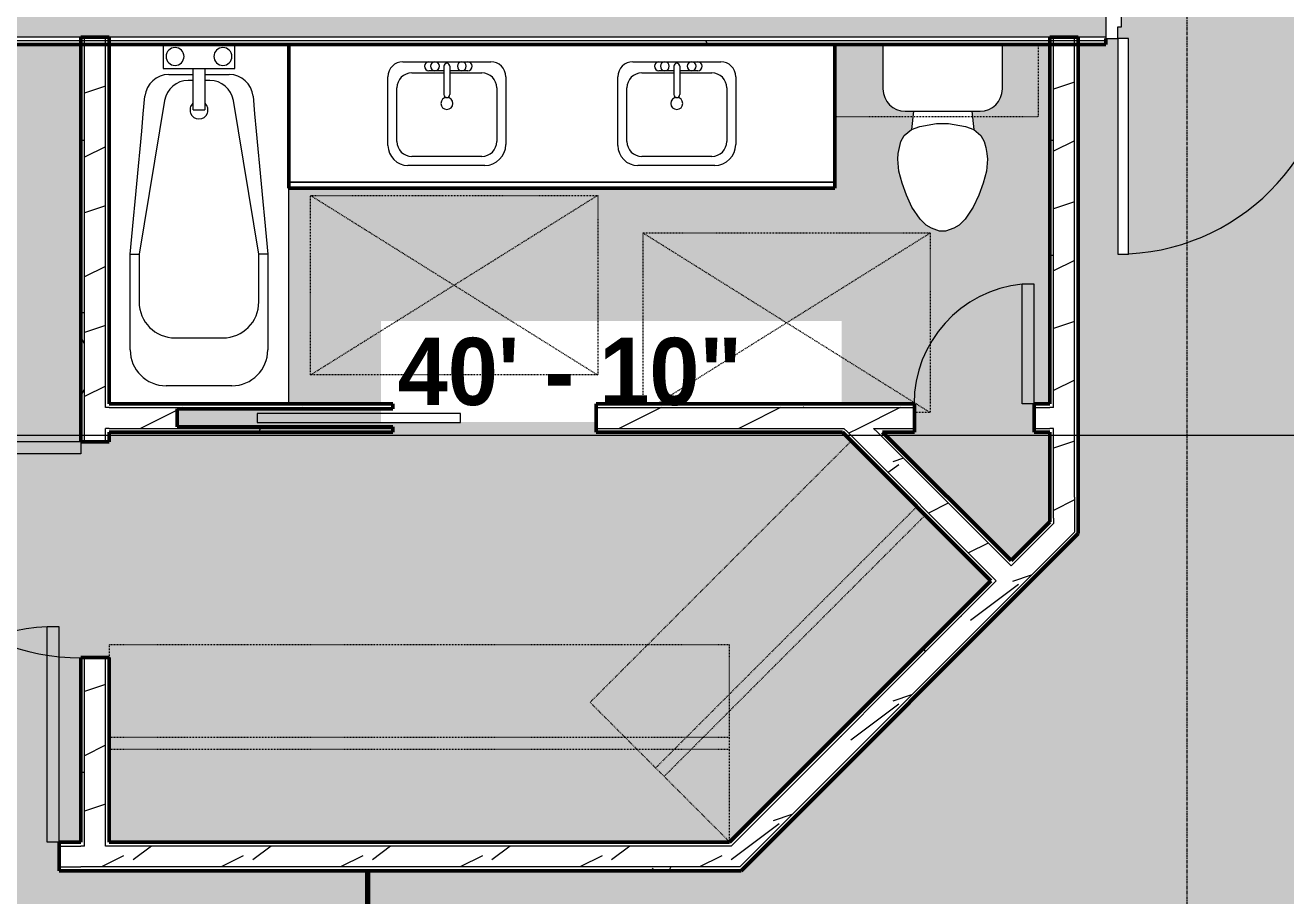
# Model space of a CAD drawing. Header units: inches. Extents: x -4292 to -464, y 9706 to 12474.
# Drawn here: x -3675.5 to -3464.9, y 10203.4 to 10348.8 of the extents above; entities that cross this region are included whole.
import ezdxf

# ---------------------------------------------------------------- set-up
doc = ezdxf.new("R2010")
doc.units = ezdxf.units.IN
doc.header["$MEASUREMENT"] = 0
doc.linetypes.add('Dash', pattern=[0.25, 0.125, -0.125])
doc.linetypes.add('Grid Line 1_2_', pattern=[0.875, 0.5, -0.125, 0.125, -0.125])
for name, color, linetype, lineweight in [('A-ANNO-DIMS', 211, 'Continuous', 9), ('A-ANNO-DIMS-120', 211, 'Continuous', 9), ('A-AREA-2', 130, 'Continuous', 70), ('A-AREA-PATT-4', 254, 'Continuous', 9), ('A-DOOR-1', 7, 'Continuous', 9), ('A-DOOR-2', 90, 'Continuous', 20), ('A-DOOR-5', 31, 'Continuous', 9), ('A-DOOR-6', 31, 'Continuous', 20), ('A-DOOR-FRAM', 31, 'Continuous', 20), ('A-GENM-HDLN-1', 7, 'Dash', 9), ('A-WALL', 113, 'Continuous', 13), ('A-WALL-2', 250, 'Continuous', 50), ('A-WALL-3', 50, 'Continuous', 13), ('A-WALL-PATT-1', 7, 'Continuous', 9), ('A-WALL-PATT-2', 55, 'Continuous', 9), ('A-WALL-PATT-5', 111, 'Continuous', 9), ('I-WALL-1', 2, 'Continuous', 50), ('P-SANR-FIXT-1', 7, 'Continuous', 9), ('Q-CASE-1', 250, 'Continuous', 50), ('Q-CASE-2', 7, 'Continuous', 9), ('Q-CASE-HDLN-1', 7, 'Dash', 9), ('S-GRID-1', 1, 'Grid Line 1_2_', 9)]:
    doc.layers.add(name, color=color, linetype=linetype, lineweight=lineweight)
doc.layers.add('A-AREA-PATT-6', color=254, linetype='Continuous', lineweight=9, transparency=1)
doc.styles.add('Century Gothic_B', font='GOTHICB.TTF', dxfattribs={"height": 11.25})
doc.dimstyles.new('OD__1__Tol__', dxfattribs={"dimscale": 12, "dimtxt": 11.746893, "dimasz": 1.25, "dimexe": 0.9375, "dimexo": 0.625, "dimgap": 0.15625, "dimtad": 1, "dimdec": 0, "dimzin": 3, "dimdsep": 46, "dimlunit": 4, "dimtxsty": 'Century Gothic_B', "dimblk1": 'OBLIQUE', "dimblk2": 'OBLIQUE', "dimsah": 1, "dimcen": 0.09, "dimdle": 0.9375, "dimazin": 0, "dimtfac": 1, "dimtdec": 4, "dimtix": 1, "dimtmove": 0, "dimatfit": 3, "dimfxl": 1, "dimtvp": 1, "dimtfill": 1, "dimfrac": 2, "dimtolj": 1, "dimtzin": 0, "dimarcsym": 2})
pattern_1 = [(0, (0, 0), (38.4, 9.6), [1.584, -27.216, 1.584, -27.216, -153.6]), (0, (0, 0), (38.4, 9.6), [-57.6, 1.584, -56.016, 1.584, -27.216, -67.2]), (0, (0, 0), (38.4, 9.6), [-144, 1.584, -17.616, 1.584, -46.416]), (120, (14.4, 4.8), (-27.513844, 28.4553755), [1.584, -27.216, 1.584, -27.216, -153.6]), (120, (14.4, 4.8), (-27.513844, 28.4553755), [-57.6, 1.584, -56.016, 1.584, -27.216, -67.2]), (120, (14.4, 4.8), (-27.513844, 28.4553755), [-144, 1.584, -17.616, 1.584, -46.416]), (240, (19.2, 24), (-10.886156, -38.0553755), [1.584, -27.216, 1.584, -27.216, -153.6]), (240, (19.2, 24), (-10.886156, -38.0553755), [-57.6, 1.584, -56.016, 1.584, -27.216, -67.2]), (240, (19.2, 24), (-10.886156, -38.0553755), [-144, 1.584, -17.616, 1.584, -46.416])]
pattern_2 = [(216.87, (7.997, 19.992), (59.9755286, 39.9843071), [9.996, -89.964]), (206.565, (19.992, 13.994), (-19.991807, -19.992219), [22.352, -22.352]), (198.435, (19.992, 3.998), (-39.983821, -19.991955), [12.644, -50.576])]

# ---------------------------------------------------------------- blocks, each defined once
blk = doc.blocks.new('DIMBLOCK16-FLOOR PLAN - 1ST FLOOR')
at = {"layer": 'A-ANNO-DIMS-120'}
for p, q in [((-3828.32, 11545.4), (-3828.32, 10269.06)), ((-3828.32, 10280.31), (-3828.32, 11545.4)), ((-3338.72, 10283.41), (-3338.72, 10269.06)), ((-3338.72, 10280.31), (-3338.72, 10283.41)), ((-3839.57, 10280.31), (-3338.72, 10280.31))]:
    blk.add_line(p, q, dxfattribs=at)
at = {"layer": 'A-ANNO-DIMS-120', "lineweight": 50}
for p, q in [((-3828.32, 10280.31), (-3820.82, 10287.81)), ((-3338.72, 10280.31), (-3331.22, 10287.81)), ((-3828.32, 10280.31), (-3835.82, 10272.81)), ((-3338.72, 10280.31), (-3346.22, 10272.81))]:
    blk.add_line(p, q, dxfattribs=at)
at = {"layer": 'A-ANNO-DIMS-120', "color": 0, "insert": (-3613.26, 10296.6), "char_height": 11.25, "width": 71.3764, "attachment_point": 1, "line_spacing_factor": 0.984502, "style": 'Century Gothic_B', "bg_fill": 3, "box_fill_scale": 1.25, "bg_fill_color": 256, "bg_fill_true_color": 13158600, "bg_fill_transparency": 0}
blk.add_mtext('40\' - 10"', dxfattribs=at)
blk = doc.blocks.new('_Oblique')
at = {"color": 0, "linetype": 'ByBlock', "lineweight": -2}
blk.add_line((-0.5, -0.5), (0.5, 0.5), dxfattribs=at)

msp = doc.modelspace()

# ---------------------------------------------------------------- hatches: boundary and pattern name
at = {"layer": 'A-AREA-PATT-4'}
h = msp.add_hatch(color=256, dxfattribs=at)
h.paths.add_polyline_path([(-3492.92374, 10346.5894), (-3491.17374, 10346.5894), (-3491.17374, 10310.5894), (-3492.92374, 10310.5894), (-3492.92374, 10346.2144)], flags=0)
h.paths.add_polyline_path([(-3367.39796, 10018.7144), (-3341.72374, 10018.7144), (-3341.72374, 10229.52044), (-3368.89874, 10229.52044), (-3368.89874, 10234.27044), (-3365.72374, 10234.27044), (-3365.72374, 10303.34827), (-3341.72374, 10303.34827), (-3341.72374, 10311.37205), (-3349.44996, 10311.37205), (-3350.41438, 10311.49902), (-3351.31307, 10311.87127), (-3352.08479, 10312.46343), (-3352.67696, 10313.23516), (-3353.04921, 10314.13385), (-3353.17618, 10315.17458), (-3353.17618, 10316.48661), (-3356.19996, 10316.13889), (-3357.19996, 10314.94714), (-3358.19996, 10314.38037), (-3359.70948, 10314.02258), (-3360.20376, 10313.93543), (-3361.19996, 10313.84827), (-3363.19235, 10314.02258), (-3365.72374, 10314.75116), (-3367.19996, 10315.28846), (-3369.19996, 10316.22107), (-3371.19996, 10317.60851), (-3372.19996, 10318.60851), (-3372.69996, 10319.47453), (-3373.19996, 10320.84827), (-3373.19996, 10321.84827), (-3372.69996, 10323.22201), (-3372.19996, 10324.08803), (-3371.19996, 10325.08803), (-3369.19996, 10326.47546), (-3367.07931, 10327.45199), (-3364.72374, 10328.26362), (-3363.19235, 10328.67396), (-3361.19996, 10328.84827), (-3359.70948, 10328.67396), (-3359.10225, 10328.55793), (-3358.19996, 10328.31617), (-3357.19996, 10327.7494), (-3356.19996, 10326.55765), (-3353.17618, 10326.20993), (-3353.17618, 10327.59827), (-3353.04921, 10328.56269), (-3352.67696, 10329.46138), (-3352.08479, 10330.23311), (-3351.31307, 10330.82527), (-3350.41438, 10331.19752), (-3349.44996, 10331.32449), (-3341.72374, 10331.32449), (-3341.72374, 10339.34827), (-3345.47374, 10339.34827), (-3345.47374, 10344.09827), (-3341.72374, 10344.09827), (-3341.72374, 10376.7894), (-3371.77374, 10376.7894), (-3371.77374, 10344.09827), (-3365.47374, 10344.09827), (-3365.47374, 10339.34827), (-3376.52374, 10339.34827), (-3376.52374, 10376.7894), (-3412.52374, 10376.7894), (-3412.52374, 10266.1879), (-3417.27374, 10266.1879), (-3417.27374, 10268.10535), (-3443.27374, 10268.10535), (-3443.27374, 10263.98035), (-3417.27374, 10263.98035), (-3417.27374, 10238.98035), (-3443.27374, 10238.98035), (-3443.27374, 10236.06142), (-3445.06471, 10234.27044), (-3417.27374, 10234.27044), (-3417.27374, 10236.1879), (-3412.52374, 10236.1879), (-3412.52374, 10234.27044), (-3404.89874, 10234.27044), (-3404.89874, 10229.52044), (-3449.81471, 10229.52044), (-3459.44146, 10219.8937), (-3462.80022, 10223.25245), (-3448.02374, 10238.02894), (-3448.02374, 10276.73035), (-3448.77374, 10276.73035), (-3448.77374, 10279.23035), (-3448.02374, 10279.23035), (-3448.02374, 10310.48035), (-3446.64874, 10310.48035), (-3446.64874, 10339.48035), (-3448.02374, 10339.48035), (-3448.02374, 10339.73035), (-3448.77374, 10339.73035), (-3448.77374, 10342.23035), (-3448.02374, 10342.23035), (-3448.02374, 10345.5894), (-3454.92374, 10345.5894), (-3454.92374, 10346.5894), (-3456.92374, 10346.5894), (-3456.92374, 10348.5269), (-3457.54874, 10348.5269), (-3457.54874, 10348.5894), (-3492.29874, 10348.5894), (-3492.29874, 10348.5269), (-3492.92374, 10348.5269), (-3492.92374, 10346.5894), (-3494.92374, 10346.5894), (-3494.92374, 10345.5894), (-3499.54874, 10345.5894), (-3499.54874, 10263.90091), (-3555.90938, 10207.5894), (-3669.85443, 10207.5894), (-3669.85443, 10212.3394), (-3666.22943, 10212.3394), (-3666.22943, 10243.2144), (-3661.47943, 10243.2144), (-3661.47943, 10212.3394), (-3557.82776, 10212.3394), (-3514.13824, 10256.02892), (-3538.94871, 10280.8394), (-3580.10443, 10280.8394), (-3580.10443, 10285.5894), (-3526.92374, 10285.5894), (-3526.92374, 10280.8394), (-3532.2312, 10280.8394), (-3510.77948, 10259.38768), (-3504.29874, 10265.86842), (-3504.29874, 10280.8394), (-3506.92374, 10280.8394), (-3506.92374, 10285.5894), (-3504.29874, 10285.5894), (-3504.29874, 10345.5894), (-3512.22982, 10345.5894), (-3512.25795, 10337.94954), (-3512.35679, 10337.19876), (-3512.72904, 10336.30006), (-3513.32121, 10335.52834), (-3514.09293, 10334.93617), (-3514.99163, 10334.56392), (-3516.03235, 10334.43695), (-3517.34438, 10334.43695), (-3516.99666, 10331.41317), (-3515.80491, 10330.41317), (-3515.23815, 10329.41317), (-3514.88036, 10327.90365), (-3514.7932, 10327.40937), (-3514.70604, 10326.41317), (-3514.88036, 10324.42079), (-3515.41829, 10322.41317), (-3516.14623, 10320.41317), (-3517.07885, 10318.41317), (-3518.46628, 10316.41317), (-3519.46628, 10315.41317), (-3520.52887, 10314.84163), (-3521.70604, 10314.41317), (-3522.70604, 10314.41317), (-3524.07978, 10314.91317), (-3524.94581, 10315.41317), (-3525.94581, 10316.41317), (-3527.33324, 10318.41317), (-3528.26585, 10320.41317), (-3528.99379, 10322.41317), (-3529.53173, 10324.42079), (-3529.70604, 10326.41317), (-3529.53173, 10327.90365), (-3529.29273, 10328.96984), (-3529.17394, 10329.41317), (-3528.60718, 10330.41317), (-3527.41542, 10331.41317), (-3527.06771, 10334.43695), (-3528.45604, 10334.43695), (-3529.42046, 10334.56392), (-3530.31915, 10334.93617), (-3531.09088, 10335.52834), (-3531.68305, 10336.30006), (-3532.0553, 10337.19876), (-3532.18227, 10338.16317), (-3532.18227, 10345.5894), (-3540.20604, 10345.5894), (-3540.20604, 10321.5894), (-3631.47943, 10321.5894), (-3631.47943, 10285.5894), (-3614.10443, 10285.5894), (-3614.10443, 10284.7144), (-3650.10443, 10284.7144), (-3650.10443, 10281.7144), (-3614.10443, 10281.7144), (-3614.10443, 10280.8394), (-3661.47943, 10280.8394), (-3661.47943, 10279.2144), (-3666.22943, 10279.2144), (-3666.22943, 10345.5894), (-3720.19874, 10345.5894), (-3720.19874, 10265.5894), (-3798.19874, 10265.5894), (-3798.19874, 10345.5894), (-3822.19874, 10345.5894), (-3822.19874, 10212.3394), (-3705.85443, 10212.3394), (-3705.85443, 10207.5894), (-3822.19874, 10207.5894), (-3822.19874, 10018.7144), (-3757.57076, 10018.7144), (-3757.57076, 10034.8394), (-3739.57076, 10034.8394), (-3739.57076, 10030.8394), (-3703.57076, 10030.8394), (-3703.57076, 10034.8394), (-3685.57076, 10034.8394), (-3685.57076, 10018.7144), (-3540.24874, 10018.7144), (-3540.29035, 10093.10988), (-3542.98014, 10093.13194), (-3543.06608, 10093.16754), (-3543.12374, 10093.30673), (-3543.14482, 10094.20281), (-3543.37374, 10094.20281), (-3543.37374, 10096.82599), (-3543.62374, 10096.82599), (-3543.62374, 10097.41654), (-3543.37374, 10097.41654), (-3543.37374, 10098.00709), (-3543.62374, 10098.00709), (-3543.62374, 10098.59764), (-3543.37374, 10098.59764), (-3543.37374, 10099.18819), (-3543.62374, 10099.18819), (-3543.62374, 10099.77874), (-3543.37374, 10099.77874), (-3543.37374, 10100.36929), (-3543.62374, 10100.36929), (-3543.62374, 10100.95984), (-3543.37374, 10100.95984), (-3543.37374, 10110.35087), (-3543.62374, 10110.35087), (-3543.62374, 10112.2523), (-3543.37374, 10112.2523), (-3543.37374, 10116.01693), (-3543.12374, 10116.01693), (-3543.12374, 10116.91303), (-3542.92689, 10117.10988), (-3540.24874, 10117.10988), (-3540.24874, 10129.66848), (-3548.24874, 10129.66848), (-3548.24874, 10165.41848), (-3540.24874, 10165.41848), (-3540.24874, 10170.16848), (-3515.8842, 10170.16848), (-3488.25606, 10197.79661), (-3484.8973, 10194.43785), (-3487.46057, 10191.87459), (-3473.09874, 10177.51276), (-3473.09874, 10171.73503), (-3472.34874, 10171.73503), (-3472.34874, 10169.23503), (-3473.09874, 10169.23503), (-3473.09874, 10137.98503), (-3474.47374, 10137.98503), (-3474.47374, 10108.98503), (-3473.09874, 10108.98503), (-3473.09874, 10108.73503), (-3472.34874, 10108.73503), (-3472.34874, 10103.73503), (-3473.09874, 10103.73503), (-3473.09874, 10078.48503), (-3474.47374, 10078.48503), (-3474.47374, 10055.48503), (-3473.09874, 10055.4647), (-3473.08586, 10055.23503), (-3472.34874, 10055.23503), (-3472.34874, 10052.73503), (-3473.09874, 10052.73503), (-3473.09874, 10018.7144), (-3394.64377, 10018.7144)], flags=0)
h.paths.add_polyline_path([(-3511.49874, 10018.7144), (-3507.84815, 10018.7144), (-3507.81367, 10042.9644), (-3498.33964, 10042.9644), (-3498.31466, 10043.4644), (-3497.85667, 10043.4644), (-3497.85667, 10042.9644), (-3481.58538, 10042.9644), (-3481.54791, 10043.4644), (-3480.86093, 10043.4644), (-3480.86093, 10042.9644), (-3479.84815, 10042.9644), (-3479.84815, 10018.7144), (-3477.84874, 10018.7144), (-3477.84874, 10052.73503), (-3478.59874, 10052.73503), (-3478.59874, 10055.23503), (-3477.84874, 10055.23503), (-3477.81367, 10055.48503), (-3475.84874, 10055.48503), (-3475.84874, 10080.48503), (-3474.47374, 10080.48503), (-3474.47374, 10103.48503), (-3477.84874, 10103.48503), (-3477.84874, 10103.73503), (-3478.59874, 10103.73503), (-3478.59874, 10108.73503), (-3477.84874, 10108.73503), (-3477.84874, 10108.98503), (-3475.84874, 10108.98503), (-3475.84874, 10139.98503), (-3474.47374, 10139.98503), (-3474.47374, 10168.98503), (-3477.84874, 10168.98503), (-3477.84874, 10169.23503), (-3478.59874, 10169.23503), (-3478.59874, 10171.73503), (-3477.84874, 10171.73503), (-3477.84874, 10175.54525), (-3490.81932, 10188.51583), (-3511.49874, 10167.79348), (-3511.49874, 10050.6394), (-3507.81367, 10050.6394), (-3507.84815, 10045.8894), (-3511.49874, 10045.8894), (-3511.49874, 10038.34296)], flags=0)
h.paths.add_polyline_path([(-3361.39005, 10027.9769), (-3361.39005, 10045.9769), (-3343.39005, 10045.9769), (-3343.39005, 10027.9769), (-3345.35307, 10027.9769)], flags=0)
h.paths.add_polyline_path([(-3805.06049, 10031.7894), (-3805.06049, 10079.7894), (-3770.06049, 10079.7894), (-3770.06049, 10073.7894), (-3769.06049, 10073.7894), (-3769.06049, 10037.7894), (-3770.06049, 10037.7894), (-3770.06049, 10031.7894), (-3801.56994, 10031.7894)], flags=0)
h.paths.add_polyline_path([(-3356.09674, 10049.9769), (-3422.89005, 10049.9769), (-3422.89005, 10127.9769), (-3342.89005, 10127.9769), (-3342.89005, 10049.9769), (-3346.89927, 10049.9769)], flags=0)
h.paths.add_polyline_path([(-3584.24874, 10054.7144), (-3618.24874, 10054.7144), (-3618.24874, 10063.31208), (-3626.77489, 10063.31208), (-3626.77489, 10079.81208), (-3618.24874, 10079.86109), (-3618.24874, 10085.9644), (-3626.77489, 10085.9644), (-3626.77489, 10102.4644), (-3618.24874, 10102.4644), (-3618.24874, 10109.9644), (-3626.77489, 10109.9644), (-3626.77489, 10126.4644), (-3618.24874, 10126.4644), (-3618.24874, 10133.9644), (-3626.77489, 10133.9644), (-3626.77489, 10150.4644), (-3618.24874, 10150.4644), (-3618.24874, 10159.5894), (-3584.24874, 10159.5894), (-3584.24874, 10079.86109)], flags=0)
h.paths.add_polyline_path([(-3727.9474, 10083.1144), (-3754.06049, 10083.1144), (-3754.06049, 10084.1144), (-3760.06049, 10084.1144), (-3760.06049, 10119.1144), (-3676.06049, 10119.1144), (-3676.06049, 10084.1144), (-3682.06049, 10084.1144), (-3682.06049, 10083.1144)], flags=0)
h.paths.add_polyline_path([(-3516.27231, 10129.66848), (-3516.24874, 10129.66848), (-3516.24874, 10165.41848), (-3518.24874, 10165.41848), (-3518.24874, 10129.66848), (-3517.39566, 10129.66848)], flags=0)
h.paths.add_polyline_path([(-3343.39005, 10129.90873), (-3361.39005, 10129.90873), (-3361.39005, 10147.90873), (-3343.39005, 10147.90873)], flags=0)
h.paths.add_polyline_path([(-3417.27374, 10272.85535), (-3417.27374, 10345.5894), (-3443.27374, 10345.5894), (-3443.27374, 10342.23035), (-3442.52374, 10342.23035), (-3442.52374, 10339.73035), (-3443.27374, 10339.73035), (-3443.27374, 10339.48035), (-3445.27374, 10339.48035), (-3445.27374, 10308.48035), (-3446.64874, 10308.48035), (-3446.64874, 10279.48035), (-3443.27374, 10279.48035), (-3443.27374, 10279.23035), (-3442.52374, 10279.23035), (-3442.52374, 10276.73035), (-3443.27374, 10276.73035), (-3443.27374, 10272.85535), (-3422.20822, 10272.85535)], flags=0)
h.paths.add_polyline_path([(-3802.19874, 10327.0894), (-3820.19874, 10327.0894), (-3820.19874, 10345.0894), (-3802.19874, 10345.0894), (-3802.19874, 10328.96984)], flags=0)
h.paths.add_polyline_path([(-3700.2669, 10327.0894), (-3718.2669, 10327.0894), (-3718.2669, 10345.0894), (-3700.2669, 10345.0894)], flags=0)
at = {"layer": 'A-AREA-PATT-6'}
msp.add_hatch(color=256, dxfattribs=at).paths.add_polyline_path([(-2688.21046, 10240.1769), (-2652.21046, 10240.1769), (-2652.21046, 10240.7394), (-2650.21046, 10240.7394), (-2650.21046, 10246.3644), (-2640.92374, 10246.3644), (-2640.92374, 10336.9894), (-2641.67374, 10336.9894), (-2641.67374, 10338.9894), (-2639.73624, 10338.9894), (-2639.73624, 10339.6144), (-2637.92374, 10339.6144), (-2637.92374, 10374.3644), (-2639.73624, 10374.3644), (-2639.73624, 10374.9894), (-2641.67374, 10374.9894), (-2641.67374, 10376.9894), (-2640.92374, 10376.9894), (-2640.92374, 10389.9894), (-2522.94874, 10389.9894), (-2522.94874, 10390.69991), (-2522.23822, 10389.9894), (-2517.99558, 10389.9894), (-2504.54043, 10376.53425), (-2503.12622, 10377.94846), (-2501.7562, 10376.57844), (-2501.31426, 10377.02038), (-2500.03262, 10375.73875), (-2475.46066, 10400.31071), (-2476.7423, 10401.59234), (-2476.30035, 10402.03428), (-2477.67037, 10403.4043), (-2476.25616, 10404.81852), (-2475.72583, 10404.28819), (-2464.14696, 10415.86706), (-2475.46066, 10427.18077), (-2475.99099, 10426.65044), (-2477.40521, 10428.06465), (-2476.03519, 10429.43467), (-2476.47713, 10429.87661), (-2475.1955, 10431.15825), (-2499.76746, 10455.73021), (-2501.04909, 10454.44857), (-2501.49103, 10454.89052), (-2502.86477, 10453.52421), (-2504.27527, 10454.93471), (-2510.12374, 10449.08624), (-2510.12374, 10448.7894), (-2650.52374, 10448.7894), (-2650.52374, 10470.3894), (-2670.72374, 10470.3894), (-2670.72374, 10469.6394), (-2672.72374, 10469.6394), (-2672.72374, 10471.5769), (-2673.34874, 10471.5769), (-2673.34874, 10473.3894), (-2708.09874, 10473.3894), (-2708.09874, 10471.5769), (-2708.72374, 10471.5769), (-2708.72374, 10469.6394), (-2710.72374, 10469.6394), (-2710.72374, 10470.3894), (-2718.72374, 10470.3894), (-2718.72374, 10469.6394), (-2720.72374, 10469.6394), (-2720.72374, 10471.5769), (-2721.34874, 10471.5769), (-2721.34874, 10473.3894), (-2756.09874, 10473.3894), (-2756.09874, 10471.5769), (-2756.72374, 10471.5769), (-2756.72374, 10469.6394), (-2758.72374, 10469.6394), (-2758.72374, 10470.3894), (-2778.92374, 10470.3894), (-2778.92374, 10448.7894), (-3024.92374, 10448.7894), (-3024.92374, 10470.3894), (-3045.12374, 10470.3894), (-3045.12374, 10470.6394), (-3047.12374, 10470.6394), (-3047.12374, 10472.5769), (-3047.74874, 10472.5769), (-3047.74874, 10473.3894), (-3082.49874, 10473.3894), (-3082.49874, 10472.5769), (-3083.12374, 10472.5769), (-3083.12374, 10470.6394), (-3085.12374, 10470.6394), (-3085.12374, 10470.3894), (-3086.12374, 10470.3894), (-3086.12374, 10448.9144), (-3207.32374, 10448.9144), (-3207.32374, 10470.3894), (-3208.32374, 10470.3894), (-3208.32374, 10470.6394), (-3210.32374, 10470.6394), (-3210.32374, 10472.5769), (-3210.94874, 10472.5769), (-3210.94874, 10473.3894), (-3245.69874, 10473.3894), (-3245.69874, 10472.5769), (-3246.32374, 10472.5769), (-3246.32374, 10470.6394), (-3248.32374, 10470.6394), (-3248.32374, 10470.3894), (-3268.52374, 10470.3894), (-3268.52374, 10448.9144), (-3408.92374, 10448.9144), (-3408.92374, 10813.4894), (-3408.48546, 10817.1769), (-3408.48546, 11164.5894), (-3407.86046, 11164.5894), (-3407.86046, 11241.3894), (-3477.97374, 11241.3894), (-3477.97374, 11237.3894), (-3477.22374, 11237.3894), (-3477.22374, 11235.3894), (-3479.16124, 11235.3894), (-3479.16124, 11234.7644), (-3480.97374, 11234.7644), (-3480.97374, 11200.0144), (-3479.16124, 11200.0144), (-3479.12294, 11199.3894), (-3477.22374, 11199.3894), (-3477.22374, 11197.3894), (-3477.97374, 11197.3894), (-3477.97374, 11007.9894), (-3498.92374, 11007.9894), (-3498.92374, 11006.9894), (-3499.17374, 11006.9894), (-3499.17374, 11004.9894), (-3501.11124, 11004.9894), (-3501.11124, 11004.3644), (-3501.92374, 11004.3644), (-3501.92374, 10969.6144), (-3501.11124, 10969.6144), (-3501.11124, 10968.9894), (-3499.17374, 10968.9894), (-3499.17374, 10966.9894), (-3498.92374, 10966.9894), (-3498.92374, 10946.7894), (-3477.97374, 10946.7894), (-3477.97374, 10729.5894), (-3498.92374, 10729.5894), (-3498.92374, 10709.3894), (-3499.17374, 10709.3894), (-3499.17374, 10707.3894), (-3501.11124, 10707.3894), (-3501.11124, 10706.7644), (-3501.92374, 10706.7644), (-3501.92374, 10672.0144), (-3501.11124, 10672.0144), (-3501.11124, 10671.3894), (-3499.17374, 10671.3894), (-3499.17374, 10669.3894), (-3498.92374, 10669.3894), (-3498.92374, 10668.3894), (-3477.97374, 10668.3894), (-3477.97374, 10412.7894), (-3498.92374, 10412.7894), (-3498.92374, 10392.5894), (-3499.17374, 10392.5894), (-3499.17374, 10390.5894), (-3501.11124, 10390.5894), (-3501.11124, 10389.9644), (-3501.92374, 10389.9644), (-3501.92374, 10355.2144), (-3501.11124, 10355.2144), (-3501.11124, 10354.5894), (-3499.17374, 10354.5894), (-3499.17374, 10352.5894), (-3498.92374, 10352.5894), (-3498.92374, 10351.5894), (-3494.92374, 10351.5894), (-3494.92374, 10352.3394), (-3492.92374, 10352.3394), (-3492.92374, 10350.4019), (-3492.29874, 10350.4019), (-3492.29874, 10348.5894), (-3457.54874, 10348.5894), (-3457.54874, 10350.4019), (-3456.92374, 10350.4019), (-3456.92374, 10352.3394), (-3454.92374, 10352.3394), (-3454.92374, 10351.5894), (-3418.52374, 10351.5894), (-3418.52374, 10382.7894), (-3201.32374, 10382.7894), (-3201.32374, 10361.1894), (-3181.12374, 10361.1894), (-3181.12374, 10360.9394), (-3179.12374, 10360.9394), (-3179.12374, 10359.0019), (-3178.49874, 10359.0019), (-3178.49874, 10358.1894), (-3143.74874, 10358.1894), (-3143.74874, 10359.0019), (-3143.12374, 10359.0019), (-3143.12374, 10360.9394), (-3141.12374, 10360.9394), (-3141.12374, 10361.1894), (-3133.12374, 10361.1894), (-3133.12374, 10360.9394), (-3131.12374, 10360.9394), (-3131.12374, 10359.0019), (-3130.49874, 10359.0019), (-3130.49874, 10358.1894), (-3095.74874, 10358.1894), (-3095.74874, 10359.0019), (-3095.12374, 10359.0019), (-3095.12374, 10360.9394), (-3093.12374, 10360.9394), (-3093.12374, 10361.1894), (-3072.92374, 10361.1894), (-3072.92374, 10382.7894), (-2794.69874, 10382.7894), (-2794.69874, 10383.5394), (-2792.69874, 10383.5394), (-2792.69874, 10381.6019), (-2792.07374, 10381.6019), (-2792.07374, 10379.7894), (-2757.32374, 10379.7894), (-2757.32374, 10381.6019), (-2756.69874, 10381.6019), (-2756.69874, 10383.5394), (-2754.69874, 10383.5394), (-2754.69874, 10382.7894), (-2698.69874, 10382.7894), (-2698.69874, 10246.3644), (-2690.21046, 10246.3644), (-2690.21046, 10240.7394), (-2688.21046, 10240.7394)], flags=0)
at = {"layer": 'A-WALL-PATT-1'}
h = msp.add_hatch(dxfattribs=at)
h.set_pattern_fill('FP_3', color=256, style=0, pattern_type=2)
h.set_pattern_definition(pattern_1)
h.paths.add_polyline_path([(-3557.82776, 10211.7144), (-3557.56888, 10211.7144), (-3513.25435, 10256.02892), (-3513.69629, 10256.47086), (-3558.45276, 10211.7144)], flags=0)
h.paths.add_polyline_path([(-3510.77948, 10258.50379), (-3503.67374, 10265.60954), (-3503.67374, 10266.49342), (-3511.22142, 10258.94574)], flags=0)
h = msp.add_hatch(dxfattribs=at)
h.set_pattern_fill('FP_3', color=256, style=0, pattern_type=2)
h.set_pattern_definition(pattern_1)
h.paths.add_polyline_path([(-3705.85443, 10211.7144), (-3705.85443, 10212.3394), (-3822.72374, 10212.3394), (-3822.72374, 10211.7144), (-3720.19874, 10211.7144)], flags=0)
h.paths.add_polyline_path([(-3666.22943, 10211.7144), (-3666.22943, 10212.3394), (-3669.85443, 10212.3394), (-3669.85443, 10211.7144)], flags=0)
h = msp.add_hatch(dxfattribs=at)
h.set_pattern_fill('FP_3', color=256, style=0, pattern_type=2)
h.set_pattern_definition(pattern_1)
h.paths.add_polyline_path([(-3556.74413, 10207.5894), (-3556.11913, 10208.2144), (-3665.60443, 10208.2144), (-3665.58211, 10207.5894), (-3557.56888, 10207.5894)], flags=0)
at = {"layer": 'A-WALL-PATT-2'}
h = msp.add_hatch(dxfattribs=at)
h.set_pattern_fill('FP_7', color=256, style=0, pattern_type=2)
h.set_pattern_definition(pattern_2)
h.paths.add_polyline_path([(-3665.60443, 10208.2144), (-3665.60443, 10211.7144), (-3669.85443, 10211.7144), (-3669.85443, 10208.2144), (-3665.99332, 10208.2144)], flags=0)
h.paths.add_polyline_path([(-3822.72374, 10208.2144), (-3705.85443, 10208.2144), (-3705.85443, 10211.7144), (-3822.72374, 10211.7144)], flags=0)
h = msp.add_hatch(dxfattribs=at)
h.set_pattern_fill('FP_7', color=256, style=0, pattern_type=2)
h.set_pattern_definition(pattern_2)
h.paths.add_polyline_path([(-3662.10443, 10208.2144), (-3561.06888, 10208.2144), (-3557.56888, 10211.7144), (-3662.10443, 10211.7144), (-3662.10443, 10208.21835)], flags=0)
at = {"layer": 'A-WALL-PATT-5'}
h = msp.add_hatch(dxfattribs=at)
h.set_pattern_fill('FP_38', color=256, style=0, pattern_type=2)
h.set_pattern_definition([(161.57, (0.6, 0.6), (-4.80033747, -0.00041462), [0, -34.152, 3.792, 0]), (18.43, (-0.6, 0.6), (-4.80033747, 0.00041462), [0, -34.152, 3.792, 0]), (108.43, (0.6, 0.6), (2.39913218, -12.00105099), [11.382, -26.562]), (71.57, (-0.6, 0.6), (2.39913218, 12.00105099), [11.382, -26.562])])
h.paths.add_polyline_path([(-3416.64874, 10346.8394), (-3413.77374, 10346.8394), (-3413.77374, 10350.3394), (-3454.92374, 10350.3394), (-3454.92374, 10346.8394), (-3422.20822, 10346.8394)], flags=0)
h.paths.add_polyline_path([(-3798.19874, 10346.8394), (-3494.92374, 10346.8394), (-3494.92374, 10350.3394), (-3822.72374, 10350.3394), (-3822.72374, 10346.8394), (-3808.11056, 10346.8394)], flags=0)
h = msp.add_hatch(dxfattribs=at)
h.set_pattern_fill('FP_3', color=256, style=0, pattern_type=2)
h.set_pattern_definition(pattern_1)
h.paths.add_polyline_path([(-3422.20822, 10346.2144), (-3417.27374, 10346.2144), (-3417.27374, 10346.8394), (-3454.92374, 10346.8394), (-3454.92374, 10346.2144), (-3445.27374, 10346.2144)], flags=0)
h.paths.add_polyline_path([(-3808.11056, 10346.2144), (-3665.60443, 10346.2144), (-3665.60443, 10346.8394), (-3822.72374, 10346.8394), (-3822.72374, 10346.2144), (-3820.19874, 10346.2144)], flags=0)
h.paths.add_polyline_path([(-3494.92374, 10346.2144), (-3494.92374, 10346.8394), (-3500.17374, 10346.82939), (-3500.17374, 10346.2144), (-3495.31083, 10346.2144)], flags=0)
h.paths.add_polyline_path([(-3504.90158, 10346.2144), (-3503.67374, 10346.2144), (-3503.67374, 10346.8394), (-3662.10443, 10346.8394), (-3662.10443, 10346.2144), (-3512.22982, 10346.2144)], flags=0)
h = msp.add_hatch(dxfattribs=at)
h.set_pattern_fill('FP_3', color=256, style=0, pattern_type=2)
h.set_pattern_definition(pattern_1)
h.paths.add_polyline_path([(-3446.64874, 10345.5894), (-3417.27374, 10345.5894), (-3417.27374, 10346.2144), (-3454.92374, 10346.2144), (-3454.92374, 10345.5894), (-3449.77267, 10345.5894)], flags=0)
h.paths.add_polyline_path([(-3802.19874, 10345.5894), (-3665.60443, 10345.5894), (-3665.60443, 10346.2144), (-3822.72374, 10346.2144), (-3822.72374, 10345.5894), (-3808.11056, 10345.5894)], flags=0)
h.paths.add_polyline_path([(-3494.92374, 10345.5894), (-3494.92374, 10346.2144), (-3500.17374, 10346.20439), (-3500.17374, 10345.5894)], flags=0)
h.paths.add_polyline_path([(-3503.67374, 10345.5894), (-3503.67374, 10346.2144), (-3662.10443, 10346.2144), (-3662.10443, 10345.5894), (-3504.90158, 10345.5894)], flags=0)

# ---------------------------------------------------------------- linework, layer by layer
at = {"layer": 'A-AREA-2'}
msp.add_line((-3618.24874, 10159.5894), (-3618.24874, 10207.5894), dxfattribs=at)
at = {"layer": 'A-DOOR-1'}
msp.add_arc((-3669.85443, 10212.3394), 36.06659, 93.1788522, 180, dxfattribs=at)
at = {"layer": 'A-DOOR-2'}
for p, q in [((-3671.85443, 10212.3394), (-3671.85443, 10248.35049)), ((-3669.85443, 10248.35049), (-3671.85443, 10248.35049)), ((-3669.85443, 10212.3394), (-3669.85443, 10248.35049)), ((-3669.85443, 10212.3394), (-3671.85443, 10212.3394))]:
    msp.add_line(p, q, dxfattribs=at)
at = {"layer": 'A-WALL'}
for p, q in [((-3494.92374, 10346.8394), (-3822.72374, 10346.8394)), ((-3494.92374, 10346.2144), (-3822.72374, 10346.2144))]:
    msp.add_line(p, q, dxfattribs=at)
at = {"layer": 'A-WALL-2'}
for p, q in [((-3504.29874, 10265.86842), (-3510.77948, 10259.38768)), ((-3555.86025, 10207.5894), (-3499.54874, 10263.90091)), ((-3499.54874, 10263.90091), (-3499.54874, 10264.78479)), ((-3514.13824, 10256.02892), (-3557.82776, 10212.3394)), ((-3666.22943, 10243.2144), (-3666.22943, 10212.3394)), ((-3661.47943, 10243.2144), (-3666.22943, 10243.2144)), ((-3661.47943, 10212.3394), (-3661.47943, 10243.2144)), ((-3666.22943, 10212.3394), (-3669.85443, 10212.3394)), ((-3669.85443, 10212.3394), (-3669.85443, 10207.5894)), ((-3557.82776, 10212.3394), (-3661.47943, 10212.3394)), ((-3669.85443, 10207.5894), (-3666.22943, 10207.5894)), ((-3666.22943, 10207.5894), (-3665.60443, 10207.5894)), ((-3665.60443, 10207.5894), (-3661.47943, 10207.5894)), ((-3661.47943, 10207.5894), (-3562.57776, 10207.5894)), ((-3562.57776, 10207.5894), (-3556.74413, 10207.5894)), ((-3556.74413, 10207.5894), (-3555.86025, 10207.5894))]:
    msp.add_line(p, q, dxfattribs=at)
at = {"layer": 'A-WALL-3'}
for p, q in [((-3510.77948, 10258.50379), (-3503.67374, 10265.60954)), ((-3503.67374, 10266.49342), (-3503.67374, 10265.60954)), ((-3556.11913, 10208.2144), (-3500.17374, 10264.15979)), ((-3510.77948, 10258.50379), (-3511.22142, 10258.94574)), ((-3557.56888, 10211.7144), (-3513.25435, 10256.02892)), ((-3513.25435, 10256.02892), (-3513.69629, 10256.47086)), ((-3665.60443, 10211.7144), (-3665.60443, 10243.2144)), ((-3662.10443, 10211.7144), (-3662.10443, 10243.2144)), ((-3669.85443, 10211.7144), (-3666.22943, 10211.7144)), ((-3665.60443, 10211.7144), (-3666.22943, 10211.7144)), ((-3661.47943, 10211.7144), (-3662.10443, 10211.7144)), ((-3558.45276, 10211.7144), (-3661.47943, 10211.7144)), ((-3557.56888, 10211.7144), (-3558.45276, 10211.7144)), ((-3669.85443, 10208.2144), (-3666.22943, 10208.2144)), ((-3665.60443, 10208.2144), (-3666.22943, 10208.2144)), ((-3662.10443, 10208.2144), (-3665.60443, 10208.2144)), ((-3661.47943, 10208.2144), (-3662.10443, 10208.2144)), ((-3561.95276, 10208.2144), (-3661.47943, 10208.2144)), ((-3561.06888, 10208.2144), (-3561.95276, 10208.2144)), ((-3556.11913, 10208.2144), (-3561.06888, 10208.2144))]:
    msp.add_line(p, q, dxfattribs=at)
at = {"layer": 'I-WALL-1'}
for p, q in [((-3822.72374, 10345.5894), (-3494.92374, 10345.5894)), ((-3494.92374, 10345.5894), (-3494.92374, 10346.5894))]:
    msp.add_line(p, q, dxfattribs=at)
at = {"layer": 'Q-CASE-HDLN-1'}
for p, q in [((-3525.09839, 10266.98908), (-3568.74914, 10223.33833)), ((-3557.78899, 10212.37817), (-3514.13824, 10256.02892)), ((-3661.47943, 10245.3394), (-3661.47943, 10212.3394)), ((-3557.81619, 10245.3394), (-3661.47943, 10245.3394)), ((-3557.81619, 10212.3394), (-3557.81619, 10245.3394)), ((-3581.12351, 10235.71269), (-3557.78899, 10212.37817)), ((-3557.81619, 10229.8394), (-3661.47943, 10229.8394)), ((-3557.81619, 10227.8394), (-3661.47943, 10227.8394)), ((-3661.47943, 10212.3394), (-3557.81619, 10212.3394))]:
    msp.add_line(p, q, dxfattribs=at)

# ---------------------------------------------------------------- next in the draw order: dimensions: what is measured, and where the dimension line sits
at = {"layer": 'A-ANNO-DIMS'}
dim = msp.add_linear_dim(base=(-3338.72374, 10280.30762), p1=(-3828.32374, 11552.9019), p2=(-3338.72374, 10290.91422), dimstyle='OD__1__Tol__', override={"dimpost": '<>', "dimfxl": 1353.632539}, dxfattribs=at)
dim.commit()
dim.dimension.update_dxf_attribs({"geometry": 'DIMBLOCK16-FLOOR PLAN - 1ST FLOOR', "text_midpoint": (-3583.52374, 10288.09059)})

# ---------------------------------------------------------------- next in the draw order: hatches: boundary and pattern name
at = {"layer": 'A-WALL-PATT-1'}
h = msp.add_hatch(dxfattribs=at)
h.set_pattern_fill('FP_3', color=256, style=0, pattern_type=2)
h.set_pattern_definition(pattern_1)
h.paths.add_polyline_path([(-3666.22943, 10207.5894), (-3665.60443, 10207.61095), (-3665.60443, 10208.2144), (-3666.22943, 10208.2144)], flags=0)
h.paths.add_polyline_path([(-3665.60443, 10211.7144), (-3665.60443, 10243.2144), (-3666.22943, 10243.2144), (-3666.22943, 10211.7144)], flags=0)
h.paths.add_polyline_path([(-3666.22943, 10279.2144), (-3665.60443, 10279.2144), (-3665.61599, 10345.5894), (-3666.22943, 10345.5894), (-3666.22943, 10284.9644)], flags=0)
h = msp.add_hatch(dxfattribs=at)
h.set_pattern_fill('FP_3', color=256, style=0, pattern_type=2)
h.set_pattern_definition(pattern_1)
h.paths.add_polyline_path([(-3504.29874, 10265.86842), (-3503.67374, 10266.49342), (-3503.67374, 10281.4644), (-3504.29874, 10281.4644), (-3504.29874, 10266.49342)], flags=0)
h.paths.add_polyline_path([(-3504.29874, 10284.9644), (-3503.67374, 10284.9644), (-3503.68649, 10345.5894), (-3504.29874, 10345.5894), (-3504.29874, 10285.5894)], flags=0)
h = msp.add_hatch(dxfattribs=at)
h.set_pattern_fill('FP_3', color=256, style=0, pattern_type=2)
h.set_pattern_definition(pattern_1)
h.paths.add_polyline_path([(-3651.97943, 10284.9644), (-3614.10443, 10284.9644), (-3614.10443, 10285.5894), (-3661.47943, 10285.5894), (-3661.47943, 10284.9644), (-3657.97943, 10284.9644)], flags=0)
h.paths.add_polyline_path([(-3538.68983, 10284.9644), (-3526.92374, 10284.9644), (-3526.92374, 10285.5894), (-3580.10443, 10285.5894), (-3580.10443, 10284.9644), (-3538.94871, 10284.9644)], flags=0)
h.paths.add_polyline_path([(-3504.90158, 10284.9644), (-3504.29874, 10284.9644), (-3504.29874, 10285.5894), (-3506.92374, 10285.5894), (-3506.92374, 10284.9644)], flags=0)
h = msp.add_hatch(dxfattribs=at)
h.set_pattern_fill('FP_3', color=256, style=0, pattern_type=2)
h.set_pattern_definition(pattern_1)
h.paths.add_polyline_path([(-3650.10443, 10280.8394), (-3614.10443, 10280.8394), (-3614.10443, 10281.4644), (-3661.47943, 10281.4644), (-3661.47943, 10280.8394)], flags=0)
h.paths.add_polyline_path([(-3532.2312, 10280.8394), (-3526.92374, 10280.8394), (-3526.92374, 10281.4644), (-3533.74008, 10281.4644), (-3533.11508, 10280.8394), (-3532.46603, 10280.8394)], flags=0)
h.paths.add_polyline_path([(-3580.10443, 10280.8394), (-3538.06483, 10280.8394), (-3538.68983, 10281.4644), (-3580.10443, 10281.4644)], flags=0)
h.paths.add_polyline_path([(-3506.92374, 10280.8394), (-3504.29874, 10280.8394), (-3504.29874, 10281.4644), (-3506.92374, 10281.4644)], flags=0)
at = {"layer": 'A-WALL-PATT-2'}
h = msp.add_hatch(dxfattribs=at)
h.set_pattern_fill('FP_7', color=256, style=0, pattern_type=2)
h.set_pattern_definition(pattern_2)
h.paths.add_polyline_path([(-3662.10443, 10208.2144), (-3662.10443, 10243.2144), (-3665.60443, 10243.2144), (-3665.60443, 10208.2144)], flags=0)
h.paths.add_polyline_path([(-3665.60443, 10279.2144), (-3662.10443, 10279.2144), (-3662.10443, 10346.8394), (-3665.60443, 10346.8394), (-3665.60443, 10287.45171)], flags=0)
h = msp.add_hatch(dxfattribs=at)
h.set_pattern_fill('FP_7', color=256, style=0, pattern_type=2)
h.set_pattern_definition(pattern_2)
h.paths.add_polyline_path([(-3503.67374, 10265.60954), (-3500.17374, 10269.10954), (-3500.17374, 10346.8394), (-3503.67374, 10346.8394), (-3503.67374, 10265.86842)], flags=0)
h = msp.add_hatch(dxfattribs=at)
h.set_pattern_fill('FP_7', color=256, style=0, pattern_type=2)
h.set_pattern_definition(pattern_2)
h.paths.add_polyline_path([(-3662.10443, 10281.4644), (-3614.10443, 10281.4644), (-3614.10443, 10281.7144), (-3650.10443, 10281.7144), (-3650.10443, 10284.7144), (-3614.10443, 10284.7144), (-3614.10443, 10284.9644), (-3662.10443, 10284.9644), (-3662.10443, 10281.7144)], flags=0)
h.paths.add_polyline_path([(-3532.46603, 10281.4644), (-3526.92374, 10281.4644), (-3526.92374, 10284.9644), (-3580.10443, 10284.9644), (-3580.10443, 10281.4644), (-3532.8562, 10281.4644)], flags=0)
h.paths.add_polyline_path([(-3503.67374, 10281.4644), (-3503.67374, 10284.9644), (-3506.92374, 10284.9644), (-3506.92374, 10281.4644), (-3504.29874, 10281.4644)], flags=0)
h = msp.add_hatch(dxfattribs=at)
h.set_pattern_fill('FP_7', color=256, style=0, pattern_type=2)
h.set_pattern_definition(pattern_2)
h.paths.add_polyline_path([(-3513.25435, 10256.02892), (-3510.77948, 10258.50379), (-3533.74008, 10281.4644), (-3538.68983, 10281.4644), (-3513.69629, 10256.47086)], flags=0)
h = msp.add_hatch(dxfattribs=at)
h.set_pattern_fill('FP_7', color=256, style=0, pattern_type=2)
h.set_pattern_definition(pattern_2)
h.paths.add_polyline_path([(-3561.06888, 10208.2144), (-3556.11913, 10208.2144), (-3500.17374, 10264.15979), (-3500.17374, 10269.10954), (-3560.03049, 10209.25279)], flags=0)

# ---------------------------------------------------------------- next in the draw order: linework, layer by layer
at = {"layer": 'A-DOOR-1'}
for centre, radius, start, end in [((-3506.92374, 10285.5894), 20.06659, 95.7200609, 180), ((-3666.22943, 10279.2144), 36.06659, 183.1788522, 270)]:
    msp.add_arc(centre, radius, start, end, dxfattribs=at)
at = {"layer": 'A-DOOR-2'}
for p, q in [((-3508.92374, 10285.5894), (-3508.92374, 10305.55607)), ((-3506.92374, 10305.55607), (-3508.92374, 10305.55607)), ((-3506.92374, 10285.5894), (-3506.92374, 10305.55607)), ((-3506.92374, 10285.5894), (-3508.92374, 10285.5894)), ((-3636.7711, 10283.9644), (-3636.7711, 10282.4644)), ((-3602.7711, 10283.9644), (-3636.7711, 10283.9644)), ((-3636.7711, 10282.4644), (-3602.7711, 10282.4644)), ((-3602.7711, 10282.4644), (-3602.7711, 10283.9644)), ((-3666.22943, 10279.2144), (-3702.24053, 10279.2144)), ((-3666.22943, 10279.2144), (-3666.22943, 10277.2144)), ((-3666.22943, 10277.2144), (-3702.24053, 10277.2144))]:
    msp.add_line(p, q, dxfattribs=at)
at = {"layer": 'A-DOOR-5'}
msp.add_arc((-3492.92374, 10346.5894), 36, 270, 0, dxfattribs=at)
at = {"layer": 'A-DOOR-6'}
for p, q in [((-3491.17374, 10346.5894), (-3492.92374, 10346.5894)), ((-3492.92374, 10346.5894), (-3492.92374, 10310.5894)), ((-3491.17374, 10310.5894), (-3491.17374, 10346.5894)), ((-3492.92374, 10310.5894), (-3491.17374, 10310.5894))]:
    msp.add_line(p, q, dxfattribs=at)
at = {"layer": 'A-DOOR-FRAM'}
for p, q in [((-3494.92374, 10352.3394), (-3494.92374, 10346.5894)), ((-3492.29874, 10348.5269), (-3492.29874, 10350.4019)), ((-3492.92374, 10346.5894), (-3492.92374, 10348.5269)), ((-3492.92374, 10348.5269), (-3492.29874, 10348.5269)), ((-3494.92374, 10346.5894), (-3492.92374, 10346.5894))]:
    msp.add_line(p, q, dxfattribs=at)
at = {"layer": 'A-GENM-HDLN-1'}
for p, q in [((-3627.85443, 10320.3894), (-3579.85443, 10290.3894)), ((-3627.85443, 10290.3894), (-3579.85443, 10320.3894)), ((-3627.85443, 10320.3894), (-3579.85443, 10320.3894)), ((-3627.85443, 10290.3894), (-3627.85443, 10320.3894)), ((-3579.85443, 10320.3894), (-3579.85443, 10290.3894)), ((-3572.27524, 10314.11317), (-3524.27524, 10284.11317)), ((-3572.27524, 10314.11317), (-3524.27524, 10314.11317)), ((-3572.27524, 10285.5894), (-3572.27524, 10314.11317)), ((-3569.91329, 10285.5894), (-3524.27524, 10314.11317)), ((-3524.27524, 10314.11317), (-3524.27524, 10284.11317)), ((-3579.85443, 10290.3894), (-3627.85443, 10290.3894)), ((-3524.27524, 10284.11317), (-3526.92374, 10284.11317))]:
    msp.add_line(p, q, dxfattribs=at)
at = {"layer": 'A-WALL-2'}
for p, q in [((-3666.22943, 10346.8394), (-3666.22943, 10279.2144)), ((-3661.47943, 10346.8394), (-3666.22943, 10346.8394)), ((-3661.47943, 10285.5894), (-3661.47943, 10346.8394)), ((-3504.29874, 10346.8394), (-3504.29874, 10285.5894)), ((-3499.54874, 10346.8394), (-3504.29874, 10346.8394)), ((-3499.54874, 10270.61842), (-3499.54874, 10346.8394)), ((-3614.10443, 10285.5894), (-3661.47943, 10285.5894)), ((-3650.10443, 10281.7144), (-3650.10443, 10284.7144)), ((-3650.10443, 10284.7144), (-3614.10443, 10284.7144)), ((-3614.10443, 10284.7144), (-3614.10443, 10285.5894)), ((-3526.92374, 10285.5894), (-3580.10443, 10285.5894)), ((-3580.10443, 10285.5894), (-3580.10443, 10280.8394)), ((-3526.92374, 10280.8394), (-3526.92374, 10285.5894)), ((-3504.29874, 10285.5894), (-3506.92374, 10285.5894)), ((-3506.92374, 10285.5894), (-3506.92374, 10280.8394)), ((-3661.47943, 10279.2144), (-3661.47943, 10280.8394)), ((-3661.47943, 10280.8394), (-3614.10443, 10280.8394)), ((-3614.10443, 10281.7144), (-3650.10443, 10281.7144)), ((-3614.10443, 10280.8394), (-3614.10443, 10281.7144)), ((-3580.10443, 10280.8394), (-3538.94871, 10280.8394)), ((-3538.94871, 10280.8394), (-3514.13824, 10256.02892)), ((-3532.2312, 10280.8394), (-3526.92374, 10280.8394)), ((-3510.77948, 10259.38768), (-3532.2312, 10280.8394)), ((-3506.92374, 10280.8394), (-3504.29874, 10280.8394)), ((-3504.29874, 10280.8394), (-3504.29874, 10265.86842)), ((-3666.22943, 10279.2144), (-3661.47943, 10279.2144)), ((-3499.54874, 10264.78479), (-3499.54874, 10270.61842))]:
    msp.add_line(p, q, dxfattribs=at)
at = {"layer": 'A-WALL-3'}
for p, q in [((-3665.60443, 10279.2144), (-3665.60443, 10346.8394)), ((-3662.10443, 10284.9644), (-3662.10443, 10346.8394)), ((-3503.67374, 10284.9644), (-3503.67374, 10346.8394)), ((-3500.17374, 10269.99342), (-3500.17374, 10346.8394)), ((-3661.47943, 10284.9644), (-3662.10443, 10284.9644)), ((-3661.47943, 10284.9644), (-3614.10443, 10284.9644)), ((-3580.10443, 10284.9644), (-3526.92374, 10284.9644)), ((-3506.92374, 10284.9644), (-3504.29874, 10284.9644)), ((-3503.67374, 10284.9644), (-3504.29874, 10284.9644)), ((-3662.10443, 10279.2144), (-3662.10443, 10281.4644)), ((-3661.47943, 10281.4644), (-3662.10443, 10281.4644)), ((-3661.47943, 10281.4644), (-3614.10443, 10281.4644)), ((-3580.10443, 10281.4644), (-3538.68983, 10281.4644)), ((-3538.06483, 10280.8394), (-3538.68983, 10281.4644)), ((-3538.06483, 10280.8394), (-3513.69629, 10256.47086)), ((-3533.74008, 10281.4644), (-3526.92374, 10281.4644)), ((-3533.11508, 10280.8394), (-3533.74008, 10281.4644)), ((-3533.11508, 10280.8394), (-3511.22142, 10258.94574)), ((-3506.92374, 10281.4644), (-3504.29874, 10281.4644)), ((-3503.67374, 10281.4644), (-3504.29874, 10281.4644)), ((-3503.67374, 10266.49342), (-3503.67374, 10281.4644)), ((-3500.17374, 10269.99342), (-3500.17374, 10269.10954)), ((-3500.17374, 10269.10954), (-3500.17374, 10264.15979))]:
    msp.add_line(p, q, dxfattribs=at)
at = {"layer": 'P-SANR-FIXT-1'}
for p, q in [((-3652.47943, 10345.5894), (-3652.47943, 10341.5894)), ((-3640.47943, 10341.5894), (-3640.47943, 10345.5894)), ((-3532.18227, 10345.5894), (-3532.18227, 10338.16317)), ((-3512.22982, 10338.16317), (-3512.22982, 10345.5894)), ((-3652.47943, 10341.5894), (-3647.47943, 10341.5894)), ((-3647.47943, 10341.5894), (-3645.47943, 10341.5894)), ((-3647.47943, 10334.6519), (-3647.47943, 10341.5894)), ((-3645.47943, 10341.5894), (-3640.47943, 10341.5894)), ((-3645.47943, 10341.5894), (-3645.47943, 10334.6519)), ((-3612.39749, 10342.7144), (-3597.71245, 10342.7144)), ((-3612.39749, 10342.7144), (-3597.71245, 10342.7144)), ((-3608.05497, 10342.7144), (-3601.55497, 10342.7144)), ((-3605.55497, 10341.2144), (-3608.05497, 10341.2144)), ((-3605.55497, 10341.95059), (-3605.55497, 10337.21224)), ((-3604.55497, 10341.95059), (-3604.55497, 10337.21224)), ((-3601.55497, 10341.2144), (-3604.55497, 10341.2144)), ((-3573.97303, 10342.7144), (-3559.28799, 10342.7144)), ((-3573.97303, 10342.7144), (-3559.28799, 10342.7144)), ((-3569.63051, 10342.7144), (-3563.13051, 10342.7144)), ((-3567.13051, 10341.2144), (-3569.63051, 10341.2144)), ((-3567.13051, 10341.95059), (-3567.13051, 10337.21224)), ((-3566.13051, 10341.95059), (-3566.13051, 10337.21224)), ((-3563.13051, 10341.2144), (-3566.13051, 10341.2144)), ((-3651.52439, 10340.5894), (-3647.47943, 10340.5894)), ((-3647.47943, 10339.5894), (-3648.27602, 10339.5894)), ((-3645.47943, 10340.5894), (-3641.43447, 10340.5894)), ((-3644.68284, 10339.5894), (-3645.47943, 10339.5894)), ((-3614.89749, 10328.71243), (-3614.89749, 10340.2144)), ((-3614.89749, 10328.71243), (-3614.89749, 10340.2144)), ((-3610.89749, 10340.8394), (-3605.55497, 10340.8394)), ((-3604.55497, 10340.8394), (-3599.21245, 10340.8394)), ((-3595.21245, 10340.2144), (-3595.21245, 10328.89156)), ((-3595.21245, 10340.2144), (-3595.21245, 10328.89156)), ((-3576.47303, 10328.71243), (-3576.47303, 10340.2144)), ((-3576.47303, 10328.71243), (-3576.47303, 10340.2144)), ((-3572.47303, 10340.8394), (-3567.13051, 10340.8394)), ((-3566.13051, 10340.8394), (-3560.78799, 10340.8394)), ((-3556.78799, 10340.2144), (-3556.78799, 10328.89156)), ((-3556.78799, 10340.2144), (-3556.78799, 10328.89156)), ((-3613.39749, 10329.39156), (-3613.39749, 10338.3394)), ((-3596.71245, 10338.3394), (-3596.71245, 10329.39156)), ((-3574.97303, 10329.39156), (-3574.97303, 10338.3394)), ((-3558.28799, 10338.3394), (-3558.28799, 10329.39156)), ((-3652.22206, 10336.24423), (-3656.47943, 10310.5894)), ((-3636.47943, 10310.5894), (-3640.73681, 10336.24423)), ((-3647.47943, 10334.6519), (-3645.47943, 10334.6519)), ((-3528.45604, 10334.43695), (-3515.95604, 10334.43695)), ((-3527.06771, 10334.43695), (-3527.41542, 10331.41317)), ((-3517.34438, 10334.43695), (-3516.99666, 10331.41317)), ((-3528.60718, 10330.41317), (-3527.41542, 10331.41317)), ((-3527.41542, 10331.41317), (-3526.04168, 10331.91317)), ((-3526.04168, 10331.91317), (-3523.20604, 10332.41317)), ((-3523.20604, 10332.41317), (-3521.20604, 10332.41317)), ((-3521.20604, 10332.41317), (-3518.3704, 10331.91317)), ((-3518.3704, 10331.91317), (-3516.99666, 10331.41317)), ((-3516.99666, 10331.41317), (-3515.80491, 10330.41317)), ((-3529.44189, 10328.41317), (-3529.17394, 10329.41317)), ((-3529.17394, 10329.41317), (-3528.60718, 10330.41317)), ((-3515.80491, 10330.41317), (-3515.23815, 10329.41317)), ((-3515.23815, 10329.41317), (-3514.9702, 10328.41317)), ((-3599.21245, 10326.89156), (-3610.89749, 10326.89156)), ((-3560.78799, 10326.89156), (-3572.47303, 10326.89156)), ((-3529.70604, 10326.41317), (-3529.61889, 10327.40937)), ((-3529.61889, 10327.40937), (-3529.44189, 10328.41317)), ((-3514.9702, 10328.41317), (-3514.7932, 10327.40937)), ((-3514.7932, 10327.40937), (-3514.70604, 10326.41317)), ((-3598.71245, 10325.39156), (-3611.57662, 10325.39156)), ((-3598.71245, 10325.39156), (-3611.57662, 10325.39156)), ((-3560.28799, 10325.39156), (-3573.15216, 10325.39156)), ((-3560.28799, 10325.39156), (-3573.15216, 10325.39156)), ((-3529.53173, 10324.42079), (-3529.70604, 10326.41317)), ((-3528.99379, 10322.41317), (-3529.53173, 10324.42079)), ((-3514.88036, 10324.42079), (-3515.41829, 10322.41317)), ((-3514.70604, 10326.41317), (-3514.88036, 10324.42079)), ((-3528.26585, 10320.41317), (-3528.99379, 10322.41317)), ((-3515.41829, 10322.41317), (-3516.14623, 10320.41317)), ((-3631.47943, 10285.5894), (-3631.47943, 10321.5894)), ((-3527.33324, 10318.41317), (-3528.26585, 10320.41317)), ((-3516.14623, 10320.41317), (-3517.07885, 10318.41317)), ((-3525.94581, 10316.41317), (-3527.33324, 10318.41317)), ((-3517.07885, 10318.41317), (-3518.46628, 10316.41317)), ((-3524.94581, 10315.41317), (-3525.94581, 10316.41317)), ((-3518.46628, 10316.41317), (-3519.46628, 10315.41317)), ((-3524.07978, 10314.91317), (-3524.94581, 10315.41317)), ((-3522.70604, 10314.41317), (-3524.07978, 10314.91317)), ((-3521.70604, 10314.41317), (-3522.70604, 10314.41317)), ((-3520.3323, 10314.91317), (-3521.70604, 10314.41317)), ((-3519.46628, 10315.41317), (-3520.3323, 10314.91317)), ((-3657.97943, 10294.5894), (-3657.97943, 10310.5894)), ((-3657.97943, 10310.5894), (-3656.47943, 10310.5894)), ((-3656.47943, 10310.5894), (-3656.47943, 10302.5894)), ((-3636.47943, 10302.5894), (-3636.47943, 10310.5894)), ((-3634.97943, 10310.5894), (-3636.47943, 10310.5894)), ((-3634.97943, 10310.5894), (-3634.97943, 10294.5894)), ((-3650.47943, 10296.5894), (-3642.47943, 10296.5894)), ((-3640.97943, 10288.5894), (-3651.97943, 10288.5894))]:
    msp.add_line(p, q, dxfattribs=at)
at = {"layer": 'P-SANR-FIXT-1', "flags": 128}
for points in [[(-3657.97943, 10310.5894), (-3657.70471, 10313.51977), (-3657.42999, 10316.45014), (-3657.15527, 10319.38052), (-3656.88054, 10322.31089), (-3656.60582, 10325.24126), (-3656.3311, 10328.17164), (-3656.05638, 10331.10201), (-3655.78165, 10334.03239), (-3655.50693, 10336.96276)], [(-3637.45194, 10336.96276), (-3637.17721, 10334.03239), (-3636.90249, 10331.10201), (-3636.62777, 10328.17164), (-3636.35305, 10325.24126), (-3636.07832, 10322.31089), (-3635.8036, 10319.38052), (-3635.52888, 10316.45014), (-3635.25416, 10313.51977), (-3634.97943, 10310.5894)]]:
    msp.add_lwpolyline(points, dxfattribs=at)
at = {"layer": 'P-SANR-FIXT-1'}
for centre, radius, start, end in [((-3650.47943, 10343.5894), 1.5, 90, 270), ((-3650.47943, 10343.5894), 1.5, 270, 90), ((-3642.47943, 10343.5894), 1.5, 90, 270), ((-3642.47943, 10343.5894), 1.5, 270, 90), ((-3612.39749, 10340.2144), 2.5, 90, 180), ((-3612.39749, 10340.2144), 2.5, 90, 180), ((-3608.05497, 10341.9644), 0.75, 90, 270), ((-3607.05497, 10341.9644), 0.75, 0, 180), ((-3607.05497, 10341.9644), 0.75, 180, 0), ((-3605.05497, 10341.95059), 0.5, 0, 180), ((-3602.55497, 10341.9644), 0.75, 0, 180), ((-3602.55497, 10341.9644), 0.75, 180, 0), ((-3601.55497, 10341.9644), 0.75, 270, 90), ((-3597.71245, 10340.2144), 2.5, 0, 90), ((-3597.71245, 10340.2144), 2.5, 0, 90), ((-3573.97303, 10340.2144), 2.5, 90, 180), ((-3573.97303, 10340.2144), 2.5, 90, 180), ((-3569.63051, 10341.9644), 0.75, 90, 270), ((-3568.63051, 10341.9644), 0.75, 0, 180), ((-3568.63051, 10341.9644), 0.75, 180, 0), ((-3566.63051, 10341.95059), 0.5, 0, 180), ((-3564.13051, 10341.9644), 0.75, 0, 180), ((-3564.13051, 10341.9644), 0.75, 180, 0), ((-3563.13051, 10341.9644), 0.75, 270, 90), ((-3559.28799, 10340.2144), 2.5, 0, 90), ((-3559.28799, 10340.2144), 2.5, 0, 90), ((-3651.52439, 10336.5894), 4, 90, 174.644175), ((-3648.27602, 10335.5894), 4, 90, 170.5777308), ((-3644.68284, 10335.5894), 4, 9.4222692, 90), ((-3641.43447, 10336.5894), 4, 5.355825, 90), ((-3610.89749, 10338.3394), 2.5, 90, 180), ((-3599.21245, 10338.3394), 2.5, 0, 90), ((-3572.47303, 10338.3394), 2.5, 90, 180), ((-3560.78799, 10338.3394), 2.5, 0, 90), ((-3605.05497, 10337.21224), 0.5, 180, 0), ((-3566.63051, 10337.21224), 0.5, 180, 0), ((-3528.45604, 10338.16317), 3.72622, 180, 270), ((-3515.95604, 10338.16317), 3.72622, 270, 0), ((-3646.47943, 10334.6519), 1.5, 132.0710678, 270), ((-3646.47943, 10334.6519), 1.5, 270, 47.9289322), ((-3605.05497, 10335.74706), 1, 0, 180), ((-3605.05497, 10335.74706), 1, 180, 0), ((-3566.63051, 10335.74706), 1, 0, 180), ((-3566.63051, 10335.74706), 1, 180, 0), ((-3611.57662, 10328.71243), 3.32087, 180, 270), ((-3611.57662, 10328.71243), 3.32087, 180, 270), ((-3610.89749, 10329.39156), 2.5, 180, 270), ((-3599.21245, 10329.39156), 2.5, 270, 0), ((-3598.71245, 10328.89156), 3.5, 270, 0), ((-3598.71245, 10328.89156), 3.5, 270, 0), ((-3573.15216, 10328.71243), 3.32087, 180, 270), ((-3573.15216, 10328.71243), 3.32087, 180, 270), ((-3572.47303, 10329.39156), 2.5, 180, 270), ((-3560.78799, 10329.39156), 2.5, 270, 0), ((-3560.28799, 10328.89156), 3.5, 270, 0), ((-3560.28799, 10328.89156), 3.5, 270, 0), ((-3650.47943, 10302.5894), 6, 180, 270), ((-3642.47943, 10302.5894), 6, 270, 0), ((-3651.97943, 10294.5894), 6, 180, 270), ((-3640.97943, 10294.5894), 6, 270, 0)]:
    msp.add_arc(centre, radius, start, end, dxfattribs=at)
at = {"layer": 'Q-CASE-1'}
for p, q in [((-3631.47943, 10345.5894), (-3631.47943, 10321.5894)), ((-3540.20604, 10321.5894), (-3540.20604, 10345.5894)), ((-3631.47943, 10321.5894), (-3540.20604, 10321.5894))]:
    msp.add_line(p, q, dxfattribs=at)
at = {"layer": 'Q-CASE-2'}
for p, q in [((-3631.47943, 10322.5894), (-3631.47943, 10345.5894)), ((-3540.20604, 10345.5894), (-3540.20604, 10322.5894)), ((-3631.47943, 10321.5894), (-3631.47943, 10322.5894)), ((-3631.47943, 10322.5894), (-3540.20604, 10322.5894)), ((-3540.20604, 10322.5894), (-3631.47943, 10322.5894)), ((-3540.20604, 10322.5894), (-3540.20604, 10321.5894)), ((-3540.20604, 10321.5894), (-3631.47943, 10321.5894))]:
    msp.add_line(p, q, dxfattribs=at)
at = {"layer": 'Q-CASE-HDLN-1'}
for p, q in [((-3506.20604, 10345.5894), (-3540.20604, 10345.5894)), ((-3540.20604, 10345.5894), (-3540.20604, 10333.5894)), ((-3506.20604, 10333.5894), (-3506.20604, 10345.5894)), ((-3540.20604, 10333.5894), (-3506.20604, 10333.5894)), ((-3537.47276, 10279.36344), (-3581.12351, 10235.71269)), ((-3514.13824, 10256.02892), (-3537.47276, 10279.36344)), ((-3526.51261, 10268.40329), (-3570.16336, 10224.75254))]:
    msp.add_line(p, q, dxfattribs=at)
at = {"layer": 'S-GRID-1'}
msp.add_line((-3481.32374, 9836.17969), (-3481.32374, 12413.73712), dxfattribs=at)

doc.saveas('drawing.dxf')
